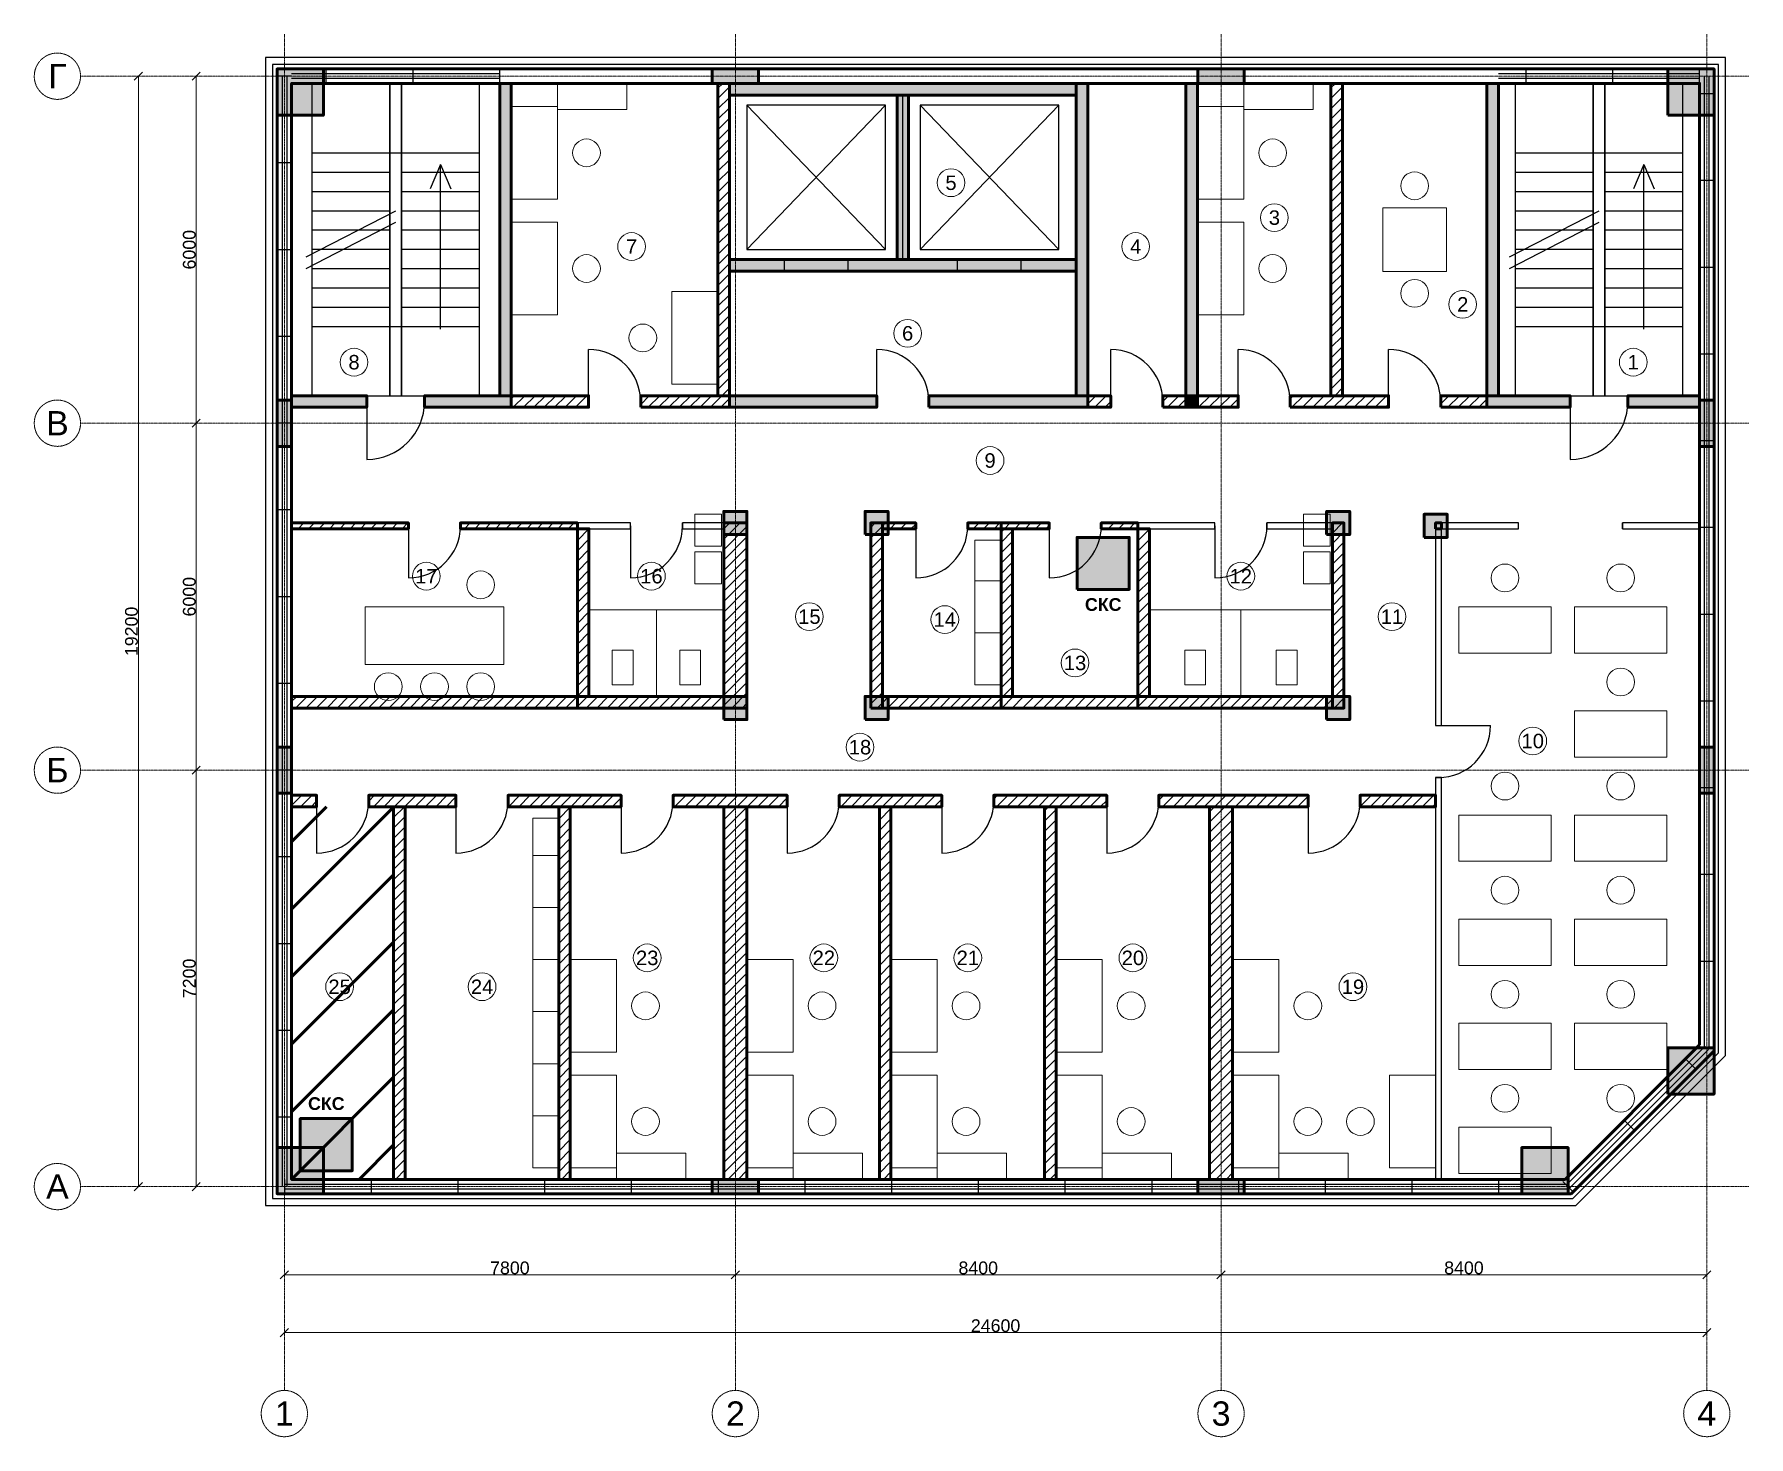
# Model space of a CAD drawing. Header units: millimetres. Extents: x -4325 to 25325, y -4325 to 19925.
import ezdxf
from ezdxf.enums import TextEntityAlignment as Align

# ---------------------------------------------------------------- set-up
doc = ezdxf.new("R2010")
doc.units = ezdxf.units.MM
doc.linetypes.add('CENTER2', pattern=[2.541, 1.587, -0.318, 0.318, -0.318])
for name, color, linetype, lineweight in [('A-ANNO-ROOM', 7, 'CONTINUOUS', 18), ('A-DIMS', 8, 'CONTINUOUS', 13), ('A-DOOR', 3, 'CONTINUOUS', 25), ('A-ELEV', 7, 'CONTINUOUS', 25), ('A-FACADE-PANEL', 8, 'CONTINUOUS', 25), ('A-FURN', 8, 'CONTINUOUS', 18), ('A-GLAZ-RIBBON', 5, 'CONTINUOUS', 25), ('A-GRID', 8, 'CENTER2', 13), ('A-HATCH', 9, 'CONTINUOUS', 9), ('A-OUTLINE', 7, 'CONTINUOUS', 50), ('A-SANI', 8, 'CONTINUOUS', 18), ('A-STAIR', 7, 'CONTINUOUS', 25), ('A-WALL-BLOCK', 9, 'CONTINUOUS', 50), ('A-WALL-GLASS', 4, 'CONTINUOUS', 25), ('A-WALL-RC', 7, 'CONTINUOUS', 50), ('E-SCS-RISER', 1, 'CONTINUOUS', 50), ('E-SERVER-ROOM', 1, 'CONTINUOUS', 50)]:
    doc.layers.add(name, color=color, linetype=linetype, lineweight=lineweight)
doc.styles.add('Arial-Bold', font='arialbd.ttf')
doc.styles.get("Standard").update_dxf_attribs({"font": 'arial.ttf'})

msp = doc.modelspace()

# ---------------------------------------------------------------- hatches: boundary and pattern name
at = {"layer": 'A-HATCH'}
h = msp.add_hatch(dxfattribs=at)
h.set_pattern_fill('ANSI31', scale=40)
h.paths.add_polyline_path([(7499, 13675), (7699, 13675), (7699, 19075), (7699, 19075), (7499, 19075), (7499, 19075)])
h = msp.add_hatch(dxfattribs=at)
h.set_pattern_fill('ANSI31', scale=40)
h.paths.add_polyline_path([(18099, 13675), (18299, 13675), (18299, 19075), (18299, 19075), (18099, 19075), (18099, 19075)])
h = msp.add_hatch(dxfattribs=at)
h.set_pattern_fill('ANSI31', scale=40)
h.paths.add_polyline_path([(3925, 13475), (5262, 13475), (5262, 13675), (3925, 13675)])
h = msp.add_hatch(dxfattribs=at)
h.set_pattern_fill('ANSI31', scale=40)
h.paths.add_polyline_path([(6162, 13475), (7699, 13475), (7699, 13675), (6162, 13675)])
h = msp.add_hatch(dxfattribs=at)
h.set_pattern_fill('ANSI31', scale=40)
h.paths.add_polyline_path([(13893, 13475), (14292, 13475), (14292, 13675), (13893, 13675)])
h = msp.add_hatch(dxfattribs=at)
h.set_pattern_fill('ANSI31', scale=40)
h.paths.add_polyline_path([(15192, 13475), (15592, 13475), (15592, 13675), (15192, 13675)])
h = msp.add_hatch(dxfattribs=at)
h.set_pattern_fill('ANSI31', scale=40)
h.paths.add_polyline_path([(15792, 13475), (16496, 13475), (16496, 13675), (15792, 13675)])
h = msp.add_hatch(dxfattribs=at)
h.set_pattern_fill('ANSI31', scale=40)
h.paths.add_polyline_path([(17396, 13475), (19098, 13475), (19098, 13675), (17396, 13675)])
h = msp.add_hatch(dxfattribs=at)
h.set_pattern_fill('ANSI31', scale=40)
h.paths.add_polyline_path([(19998, 13475), (20798, 13475), (20798, 13675), (19998, 13675)])
h = msp.add_hatch(dxfattribs=at)
h.set_pattern_fill('ANSI31', scale=40)
h.paths.add_polyline_path([(125, 11375), (125, 11375), (2146, 11375), (2146, 11475), (125, 11475), (125, 11475)])
h = msp.add_hatch(dxfattribs=at)
h.set_pattern_fill('ANSI31', scale=40)
h.paths.add_polyline_path([(3046, 11375), (5068, 11375), (5068, 11475), (3046, 11475)])
h = msp.add_hatch(dxfattribs=at)
h.set_pattern_fill('ANSI31', scale=40)
h.paths.add_polyline_path([(5068, 8475), (5268, 8475), (5268, 11375), (5068, 11375)])
h = msp.add_hatch(dxfattribs=at)
h.set_pattern_fill('ANSI31', scale=40)
h.paths.add_polyline_path([(7600, 8275), (8000, 8275), (8000, 11475), (7600, 11475)])
h = msp.add_hatch(dxfattribs=at)
h.set_pattern_fill('ANSI31', scale=40)
h.paths.add_polyline_path([(10142, 8275), (10342, 8275), (10342, 11475), (10142, 11475)])
h = msp.add_hatch(dxfattribs=at)
h.set_pattern_fill('ANSI31', scale=40)
h.paths.add_polyline_path([(10342, 11375), (10918, 11375), (10918, 11475), (10342, 11475)])
h = msp.add_hatch(dxfattribs=at)
h.set_pattern_fill('ANSI31', scale=40)
h.paths.add_polyline_path([(11818, 11375), (12394, 11375), (12394, 11475), (11818, 11475)])
h = msp.add_hatch(dxfattribs=at)
h.set_pattern_fill('ANSI31', scale=40)
h.paths.add_polyline_path([(12394, 11375), (13228, 11375), (13228, 11475), (12394, 11475)])
h = msp.add_hatch(dxfattribs=at)
h.set_pattern_fill('ANSI31', scale=40)
h.paths.add_polyline_path([(12394, 8475), (12594, 8475), (12594, 11375), (12394, 11375)])
h = msp.add_hatch(dxfattribs=at)
h.set_pattern_fill('ANSI31', scale=40)
h.paths.add_polyline_path([(14128, 11375), (14761, 11375), (14761, 11475), (14128, 11475)])
h = msp.add_hatch(dxfattribs=at)
h.set_pattern_fill('ANSI31', scale=40)
h.paths.add_polyline_path([(14761, 8475), (14961, 8475), (14961, 11375), (14761, 11375)])
h = msp.add_hatch(dxfattribs=at)
h.set_pattern_fill('ANSI31', scale=40)
h.paths.add_polyline_path([(18125, 8275), (18325, 8275), (18325, 11475), (18125, 11475)])
h = msp.add_hatch(dxfattribs=at)
h.set_pattern_fill('ANSI31', scale=40)
h.paths.add_polyline_path([(19910, 11375), (20010, 11375), (20010, 11475), (19910, 11475)])
h = msp.add_hatch(dxfattribs=at)
h.set_pattern_fill('ANSI31', scale=40)
h.paths.add_polyline_path([(125, 8275), (125, 8275), (5068, 8275), (5068, 8475), (125, 8475), (125, 8475)])
h = msp.add_hatch(dxfattribs=at)
h.set_pattern_fill('ANSI31', scale=40)
h.paths.add_polyline_path([(5068, 8275), (7600, 8275), (7600, 8475), (5068, 8475)])
h = msp.add_hatch(dxfattribs=at)
h.set_pattern_fill('ANSI31', scale=40)
h.paths.add_polyline_path([(10342, 8275), (12394, 8275), (12394, 8475), (10342, 8475)])
h = msp.add_hatch(dxfattribs=at)
h.set_pattern_fill('ANSI31', scale=40)
h.paths.add_polyline_path([(12394, 8275), (14761, 8275), (14761, 8475), (12394, 8475)])
h = msp.add_hatch(dxfattribs=at)
h.set_pattern_fill('ANSI31', scale=40)
h.paths.add_polyline_path([(14761, 8275), (18125, 8275), (18125, 8475), (14761, 8475)])
h = msp.add_hatch(dxfattribs=at)
h.set_pattern_fill('ANSI31', scale=40)
h.paths.add_polyline_path([(125, 6568), (125, 6568), (558, 6568), (558, 6768), (125, 6768), (125, 6768)])
h = msp.add_hatch(dxfattribs=at)
h.set_pattern_fill('ANSI31', scale=40)
h.paths.add_polyline_path([(1458, 6568), (2968, 6568), (2968, 6768), (1458, 6768)])
h = msp.add_hatch(dxfattribs=at)
h.set_pattern_fill('ANSI31', scale=40)
h.paths.add_polyline_path([(1890, 125), (2090, 125), (2090, 125), (2090, 6568), (1890, 6568), (1890, 125)])
h = msp.add_hatch(dxfattribs=at)
h.set_pattern_fill('ANSI31', scale=40)
h.paths.add_polyline_path([(3868, 6568), (5822, 6568), (5822, 6768), (3868, 6768)])
h = msp.add_hatch(dxfattribs=at)
h.set_pattern_fill('ANSI31', scale=40)
h.paths.add_polyline_path([(4745, 125), (4945, 125), (4945, 125), (4945, 6568), (4745, 6568), (4745, 125)])
h = msp.add_hatch(dxfattribs=at)
h.set_pattern_fill('ANSI31', scale=40)
h.paths.add_polyline_path([(6722, 6568), (8695, 6568), (8695, 6768), (6722, 6768)])
h = msp.add_hatch(dxfattribs=at)
h.set_pattern_fill('ANSI31', scale=40)
h.paths.add_polyline_path([(7600, 125), (8000, 125), (8000, 125), (8000, 6568), (7600, 6568), (7600, 125)])
h = msp.add_hatch(dxfattribs=at)
h.set_pattern_fill('ANSI31', scale=40)
h.paths.add_polyline_path([(9595, 6568), (11368, 6568), (11368, 6768), (9595, 6768)])
h = msp.add_hatch(dxfattribs=at)
h.set_pattern_fill('ANSI31', scale=40)
h.paths.add_polyline_path([(10290, 125), (10490, 125), (10490, 125), (10490, 6568), (10290, 6568), (10290, 125)])
h = msp.add_hatch(dxfattribs=at)
h.set_pattern_fill('ANSI31', scale=40)
h.paths.add_polyline_path([(12268, 6568), (14222, 6568), (14222, 6768), (12268, 6768)])
h = msp.add_hatch(dxfattribs=at)
h.set_pattern_fill('ANSI31', scale=40)
h.paths.add_polyline_path([(13145, 125), (13345, 125), (13345, 125), (13345, 6568), (13145, 6568), (13145, 125)])
h = msp.add_hatch(dxfattribs=at)
h.set_pattern_fill('ANSI31', scale=40)
h.paths.add_polyline_path([(15122, 6568), (17705, 6568), (17705, 6768), (15122, 6768)])
h = msp.add_hatch(dxfattribs=at)
h.set_pattern_fill('ANSI31', scale=40)
h.paths.add_polyline_path([(16000, 125), (16400, 125), (16400, 125), (16400, 6568), (16000, 6568), (16000, 125)])
h = msp.add_hatch(dxfattribs=at)
h.set_pattern_fill('ANSI31', scale=40)
h.paths.add_polyline_path([(18605, 6568), (19910, 6568), (19910, 6768), (18605, 6768)])
at = {"layer": 'A-WALL-RC'}
h = msp.add_hatch(color=7, dxfattribs=at)
h.dxf.hatch_style = 1
h.paths.add_polyline_path([(-125, 18525), (675, 18525), (675, 19325), (-125, 19325)])
h = msp.add_hatch(color=7, dxfattribs=at)
h.dxf.hatch_style = 1
h.paths.add_polyline_path([(7400, 19075), (8200, 19075), (8200, 19325), (7400, 19325)])
h = msp.add_hatch(color=7, dxfattribs=at)
h.dxf.hatch_style = 1
h.paths.add_polyline_path([(15800, 19075), (16600, 19075), (16600, 19325), (15800, 19325)])
h = msp.add_hatch(color=7, dxfattribs=at)
h.dxf.hatch_style = 1
h.paths.add_polyline_path([(23925, 18525), (24725, 18525), (24725, 19325), (23925, 19325)])
h = msp.add_hatch(color=7, dxfattribs=at)
h.dxf.hatch_style = 1
h.paths.add_polyline_path([(3725, 13675), (3925, 13675), (3925, 19075), (3925, 19075), (3725, 19075), (3725, 19075)])
h = msp.add_hatch(color=7, dxfattribs=at)
h.dxf.hatch_style = 1
h.paths.add_polyline_path([(7699, 18875), (13693, 18875), (13693, 19075), (13693, 19075), (7699, 19075), (7699, 19075)])
h = msp.add_hatch(color=7, dxfattribs=at)
h.dxf.hatch_style = 1
h.paths.add_polyline_path([(13693, 13675), (13893, 13675), (13893, 19075), (13893, 19075), (13693, 19075), (13693, 19075)])
h = msp.add_hatch(color=7, dxfattribs=at)
h.dxf.hatch_style = 1
h.paths.add_polyline_path([(15592, 13675), (15792, 13675), (15792, 19075), (15792, 19075), (15592, 19075), (15592, 19075)])
h = msp.add_hatch(color=7, dxfattribs=at)
h.dxf.hatch_style = 1
h.paths.add_polyline_path([(20798, 13675), (20998, 13675), (20998, 19075), (20998, 19075), (20798, 19075), (20798, 19075)])
h = msp.add_hatch(color=7, dxfattribs=at)
h.dxf.hatch_style = 1
h.paths.add_polyline_path([(10596, 16028), (10796, 16028), (10796, 18875), (10596, 18875)])
h = msp.add_hatch(color=7, dxfattribs=at)
h.dxf.hatch_style = 1
h.paths.add_polyline_path([(7699, 15828), (13693, 15828), (13693, 16028), (7699, 16028)])
h = msp.add_hatch(color=7, dxfattribs=at)
h.dxf.hatch_style = 1
h.paths.add_polyline_path([(125, 13475), (125, 13475), (1425, 13475), (1425, 13675), (125, 13675), (125, 13675)])
h = msp.add_hatch(color=7, dxfattribs=at)
h.dxf.hatch_style = 1
h.paths.add_polyline_path([(2425, 13475), (3925, 13475), (3925, 13675), (2425, 13675)])
h = msp.add_hatch(color=7, dxfattribs=at)
h.dxf.hatch_style = 1
h.paths.add_polyline_path([(7699, 13475), (10246, 13475), (10246, 13675), (7699, 13675)])
h = msp.add_hatch(color=7, dxfattribs=at)
h.dxf.hatch_style = 1
h.paths.add_polyline_path([(11146, 13475), (13893, 13475), (13893, 13675), (11146, 13675)])
h = msp.add_hatch(color=7, dxfattribs=at)
h.dxf.hatch_style = 1
h.paths.add_polyline_path([(15592, 13475), (15792, 13475), (15792, 13675), (15592, 13675)])
h = msp.add_hatch(color=7, dxfattribs=at)
h.dxf.hatch_style = 1
h.paths.add_polyline_path([(20798, 13475), (22236, 13475), (22236, 13675), (20798, 13675)])
h = msp.add_hatch(color=7, dxfattribs=at)
h.dxf.hatch_style = 1
h.paths.add_polyline_path([(23236, 13475), (24475, 13475), (24475, 13475), (24475, 13675), (24475, 13675), (23236, 13675)])
h = msp.add_hatch(color=7, dxfattribs=at)
h.dxf.hatch_style = 1
h.paths.add_polyline_path([(-125, 12800), (125, 12800), (125, 13600), (-125, 13600)])
h = msp.add_hatch(color=7, dxfattribs=at)
h.dxf.hatch_style = 1
h.paths.add_polyline_path([(24475, 12800), (24725, 12800), (24725, 13600), (24475, 13600)])
h = msp.add_hatch(color=7, dxfattribs=at)
h.dxf.hatch_style = 1
h.paths.add_polyline_path([(7600, 11275), (8000, 11275), (8000, 11675), (7600, 11675)])
h = msp.add_hatch(color=7, dxfattribs=at)
h.dxf.hatch_style = 1
h.paths.add_polyline_path([(10042, 11275), (10442, 11275), (10442, 11675), (10042, 11675)])
h = msp.add_hatch(color=7, dxfattribs=at)
h.dxf.hatch_style = 1
h.paths.add_polyline_path([(18025, 11275), (18425, 11275), (18425, 11675), (18025, 11675)])
h = msp.add_hatch(color=7, dxfattribs=at)
h.dxf.hatch_style = 1
h.paths.add_polyline_path([(19710, 11225), (20110, 11225), (20110, 11625), (19710, 11625)])
h = msp.add_hatch(color=7, dxfattribs=at)
h.dxf.hatch_style = 1
h.paths.add_polyline_path([(7600, 8075), (8000, 8075), (8000, 8475), (7600, 8475)])
h = msp.add_hatch(color=7, dxfattribs=at)
h.dxf.hatch_style = 1
h.paths.add_polyline_path([(10042, 8075), (10442, 8075), (10442, 8475), (10042, 8475)])
h = msp.add_hatch(color=7, dxfattribs=at)
h.dxf.hatch_style = 1
h.paths.add_polyline_path([(18025, 8075), (18425, 8075), (18425, 8475), (18025, 8475)])
h = msp.add_hatch(color=7, dxfattribs=at)
h.dxf.hatch_style = 1
h.paths.add_polyline_path([(-125, 6800), (125, 6800), (125, 7600), (-125, 7600)])
h = msp.add_hatch(color=7, dxfattribs=at)
h.dxf.hatch_style = 1
h.paths.add_polyline_path([(24475, 6800), (24725, 6800), (24725, 7600), (24475, 7600)])
h = msp.add_hatch(color=7, dxfattribs=at)
h.dxf.hatch_style = 1
h.paths.add_polyline_path([(23925, 1600), (24725, 1600), (24725, 2400), (23925, 2400)])
h = msp.add_hatch(color=7, dxfattribs=at)
h.dxf.hatch_style = 1
h.paths.add_polyline_path([(-125, -125), (675, -125), (675, 675), (-125, 675)])
h = msp.add_hatch(color=7, dxfattribs=at)
h.dxf.hatch_style = 1
h.paths.add_polyline_path([(21400, -125), (22200, -125), (22200, 675), (21400, 675)])
h = msp.add_hatch(color=7, dxfattribs=at)
h.dxf.hatch_style = 1
h.paths.add_polyline_path([(7400, -125), (8200, -125), (8200, 125), (7400, 125)])
h = msp.add_hatch(color=7, dxfattribs=at)
h.dxf.hatch_style = 1
h.paths.add_polyline_path([(15800, -125), (16600, -125), (16600, 125), (15800, 125)])
at = {"layer": 'E-SCS-RISER'}
h = msp.add_hatch(color=7, dxfattribs=at)
h.dxf.hatch_style = 1
h.paths.add_polyline_path([(13711, 10325), (14611, 10325), (14611, 11225), (13711, 11225)])
h = msp.add_hatch(color=7, dxfattribs=at)
h.dxf.hatch_style = 1
h.paths.add_polyline_path([(275, 275), (1175, 275), (1175, 1175), (275, 1175)])
at = {"layer": 'E-SERVER-ROOM'}
h = msp.add_hatch(dxfattribs=at)
h.set_pattern_fill('ANSI31', scale=260)
h.paths.add_polyline_path([(125, 125), (1890, 125), (1890, 6568), (125, 6568)])

# ---------------------------------------------------------------- linework, layer by layer
at = {"layer": 'A-ANNO-ROOM'}
for centre in [(11529, 17358), (17122, 16755), (6005, 16255), (14723, 16255), (20379, 15255), (10779, 14755), (1205, 14255), (23328, 14255), (12205, 12555), (2455, 10555), (6348, 10555), (16541, 10555), (9080, 9855), (19155, 9855), (11422, 9805), (13674, 9055), (9955, 7598), (21590, 7705), (6275, 3955), (9330, 3955), (11820, 3955), (14675, 3955), (955, 3455), (3420, 3455), (18480, 3455)]:
    msp.add_circle(centre, 240, dxfattribs=at)
at = {"layer": 'A-DIMS'}
for p, q in [((-2596, 19129), (-2454, 19271)), ((-2525, 0), (-2525, 19200)), ((-1596, 19129), (-1454, 19271)), ((-1525, 13200), (-1525, 19200)), ((-1596, 13129), (-1454, 13271)), ((-1596, 13129), (-1454, 13271)), ((-1525, 7200), (-1525, 13200)), ((-1596, 7129), (-1454, 7271)), ((-1596, 7129), (-1454, 7271)), ((-1525, 0), (-1525, 7200)), ((-2596, -71), (-2454, 71)), ((-1596, -71), (-1454, 71)), ((-71, -1596), (71, -1454)), ((7729, -1596), (7871, -1454)), ((7729, -1596), (7871, -1454)), ((16129, -1596), (16271, -1454)), ((16129, -1596), (16271, -1454)), ((24529, -1596), (24671, -1454)), ((0, -1525), (7800, -1525)), ((7800, -1525), (16200, -1525)), ((16200, -1525), (24600, -1525)), ((-71, -2596), (71, -2454)), ((0, -2525), (24600, -2525)), ((24529, -2596), (24671, -2454))]:
    msp.add_line(p, q, dxfattribs=at)
at = {"layer": 'A-DOOR'}
for p, q in [((8648, 15828), (8648, 16028)), ((9748, 15828), (9748, 16028)), ((11644, 15828), (11644, 16028)), ((12744, 15828), (12744, 16028)), ((5262, 13575), (5262, 14475)), ((10246, 13575), (10246, 14475)), ((14292, 13575), (14292, 14475)), ((16496, 13575), (16496, 14475)), ((19098, 13575), (19098, 14475)), ((1425, 13475), (1425, 13675)), ((2425, 13475), (2425, 13675)), ((5262, 13475), (5262, 13675)), ((6162, 13475), (6162, 13675)), ((10246, 13475), (10246, 13675)), ((11146, 13475), (11146, 13675)), ((14292, 13475), (14292, 13675)), ((15192, 13475), (15192, 13675)), ((16496, 13475), (16496, 13675)), ((17396, 13475), (17396, 13675)), ((19098, 13475), (19098, 13675)), ((19998, 13475), (19998, 13675)), ((22236, 13475), (22236, 13675)), ((23236, 13475), (23236, 13675)), ((1425, 13575), (1425, 12575)), ((22236, 13575), (22236, 12575)), ((2146, 11375), (2146, 11475)), ((2146, 11425), (2146, 10525)), ((3046, 11375), (3046, 11475)), ((5984, 11375), (5984, 11475)), ((5984, 11425), (5984, 10525)), ((6884, 11375), (6884, 11475)), ((10918, 11375), (10918, 11475)), ((10918, 11425), (10918, 10525)), ((11818, 11375), (11818, 11475)), ((13228, 11375), (13228, 11475)), ((13228, 11425), (13228, 10525)), ((14128, 11375), (14128, 11475)), ((16093, 11375), (16093, 11475)), ((16093, 11425), (16093, 10525)), ((16993, 11375), (16993, 11475)), ((21342, 11375), (21342, 11475)), ((23142, 11375), (23142, 11475)), ((19910, 7972), (20010, 7972)), ((19960, 7972), (20860, 7972)), ((19910, 7072), (20010, 7072)), ((558, 6568), (558, 6768)), ((558, 6668), (558, 5768)), ((1458, 6568), (1458, 6768)), ((2968, 6568), (2968, 6768)), ((2968, 6668), (2968, 5768)), ((3868, 6568), (3868, 6768)), ((5822, 6568), (5822, 6768)), ((5822, 6668), (5822, 5768)), ((6722, 6568), (6722, 6768)), ((8695, 6568), (8695, 6768)), ((8695, 6668), (8695, 5768)), ((9595, 6568), (9595, 6768)), ((11368, 6568), (11368, 6768)), ((11368, 6668), (11368, 5768)), ((12268, 6568), (12268, 6768)), ((14222, 6568), (14222, 6768)), ((14222, 6668), (14222, 5768)), ((15122, 6568), (15122, 6768)), ((17705, 6568), (17705, 6768)), ((17705, 6668), (17705, 5768)), ((18605, 6568), (18605, 6768))]:
    msp.add_line(p, q, dxfattribs=at)
for centre, radius, start, end in [((5262, 13575), 900, 0, 90), ((10246, 13575), 900, 0, 90), ((14292, 13575), 900, 0, 90), ((16496, 13575), 900, 0, 90), ((19098, 13575), 900, 0, 90), ((1425, 13575), 1000, -90, 0), ((22236, 13575), 1000, -90, 0), ((2146, 11425), 900, -90, 0), ((5984, 11425), 900, -90, 0), ((10918, 11425), 900, -90, 0), ((13228, 11425), 900, -90, 0), ((16093, 11425), 900, -90, 0), ((19960, 7972), 900, -90, 0), ((558, 6668), 900, -90, 0), ((2968, 6668), 900, -90, 0), ((5822, 6668), 900, -90, 0), ((8695, 6668), 900, -90, 0), ((11368, 6668), 900, -90, 0), ((14222, 6668), 900, -90, 0), ((17705, 6668), 900, -90, 0)]:
    msp.add_arc(centre, radius, start, end, dxfattribs=at)
at = {"layer": 'A-ELEV'}
for p, q in [((7998, 16202), (10398, 18702)), ((7998, 18702), (10398, 16202)), ((10696, 16028), (10696, 18875)), ((10994, 16202), (13394, 18702)), ((10994, 18702), (13394, 16202))]:
    msp.add_line(p, q, dxfattribs=at)
for points in [[(7998, 16202), (10398, 16202), (10398, 18702), (7998, 18702)], [(10994, 16202), (13394, 16202), (13394, 18702), (10994, 18702)]]:
    msp.add_lwpolyline(points, close=True, dxfattribs=at)
at = {"layer": 'A-FACADE-PANEL'}
for points in [[(24925, 2265), (24925, 19525), (-325, 19525), (-325, -325), (22335, -325)], [(24805, 2315), (24805, 19405), (-205, 19405), (-205, -205), (22285, -205)]]:
    msp.add_lwpolyline(points, close=True, dxfattribs=at)
at = {"layer": 'A-FURN'}
for p, q in [((11944, 10475), (12394, 10475)), ((11944, 9575), (12394, 9575)), ((4295, 5725), (4745, 5725)), ((4295, 4825), (4745, 4825)), ((4295, 3925), (4745, 3925)), ((4295, 3025), (4745, 3025)), ((4295, 2125), (4745, 2125)), ((4295, 1225), (4745, 1225))]:
    msp.add_line(p, q, dxfattribs=at)
for points in [[(4725, 18625), (5925, 18625), (5925, 19075), (4725, 19075)], [(16592, 18625), (17792, 18625), (17792, 19075), (16592, 19075)], [(3925, 17075), (4725, 17075), (4725, 18675), (3925, 18675)], [(15792, 17075), (16592, 17075), (16592, 18675), (15792, 18675)], [(18999, 15825), (20098, 15825), (20098, 16925), (18999, 16925)], [(3925, 15075), (4725, 15075), (4725, 16675), (3925, 16675)], [(15792, 15075), (16592, 15075), (16592, 16675), (15792, 16675)], [(6699, 13875), (7499, 13875), (7499, 15475), (6699, 15475)], [(11944, 8675), (12394, 8675), (12394, 11175), (11944, 11175)], [(1396, 9025), (3796, 9025), (3796, 10025), (1396, 10025)], [(20310, 9225), (21910, 9225), (21910, 10025), (20310, 10025)], [(22310, 9225), (23910, 9225), (23910, 10025), (22310, 10025)], [(22310, 7425), (23910, 7425), (23910, 8225), (22310, 8225)], [(4295, 325), (4745, 325), (4745, 6368), (4295, 6368)], [(20310, 5625), (21910, 5625), (21910, 6425), (20310, 6425)], [(22310, 5625), (23910, 5625), (23910, 6425), (22310, 6425)], [(20310, 3825), (21910, 3825), (21910, 4625), (20310, 4625)], [(22310, 3825), (23910, 3825), (23910, 4625), (22310, 4625)], [(4945, 2325), (5745, 2325), (5745, 3925), (4945, 3925)], [(8000, 2325), (8800, 2325), (8800, 3925), (8000, 3925)], [(10490, 2325), (11290, 2325), (11290, 3925), (10490, 3925)], [(13345, 2325), (14145, 2325), (14145, 3925), (13345, 3925)], [(16400, 2325), (17200, 2325), (17200, 3925), (16400, 3925)], [(20310, 2025), (21910, 2025), (21910, 2825), (20310, 2825)], [(22310, 2025), (23910, 2025), (23910, 2825), (22310, 2825)], [(4945, 325), (5745, 325), (5745, 1925), (4945, 1925)], [(8000, 325), (8800, 325), (8800, 1925), (8000, 1925)], [(10490, 325), (11290, 325), (11290, 1925), (10490, 1925)], [(13345, 325), (14145, 325), (14145, 1925), (13345, 1925)], [(16400, 325), (17200, 325), (17200, 1925), (16400, 1925)], [(19110, 325), (19910, 325), (19910, 1925), (19110, 1925)], [(20310, 225), (21910, 225), (21910, 1025), (20310, 1025)], [(5745, 125), (6945, 125), (6945, 575), (5745, 575)], [(8800, 125), (10000, 125), (10000, 575), (8800, 575)], [(11290, 125), (12490, 125), (12490, 575), (11290, 575)], [(14145, 125), (15345, 125), (15345, 575), (14145, 575)], [(17200, 125), (18400, 125), (18400, 575), (17200, 575)]]:
    msp.add_lwpolyline(points, close=True, dxfattribs=at)
for centre in [(5225, 17875), (17092, 17875), (19548, 17305), (5225, 15875), (17092, 15875), (19548, 15445), (6199, 14675), (21110, 10525), (23110, 10525), (3396, 10405), (23110, 8725), (1796, 8645), (2596, 8645), (3396, 8645), (21110, 6925), (23110, 6925), (21110, 5125), (23110, 5125), (21110, 3325), (23110, 3325), (6245, 3125), (9300, 3125), (11790, 3125), (14645, 3125), (17700, 3125), (21110, 1525), (23110, 1525), (6245, 1125), (9300, 1125), (11790, 1125), (14645, 1125), (17700, 1125), (18610, 1125)]:
    msp.add_circle(centre, 240, dxfattribs=at)
at = {"layer": 'A-GLAZ-RIBBON'}
for p, q in [((725, 19075), (725, 19325)), ((2225, 19075), (2225, 19325)), ((3725, 19075), (3725, 19325)), ((21475, 19075), (21475, 19325)), ((22975, 19075), (22975, 19325)), ((24475, 19075), (24475, 19325)), ((125, 19200), (-125, 19200)), ((-40, 19200), (-40, 0)), ((40, 19200), (40, 0)), ((3725, 19240), (125, 19240)), ((3725, 19160), (125, 19160)), ((24475, 19240), (20998, 19240)), ((24475, 19160), (20998, 19160)), ((24560, 2400), (24560, 19200)), ((24640, 2400), (24640, 19200)), ((24475, 18900), (24725, 18900)), ((125, 17700), (-125, 17700)), ((24475, 17400), (24725, 17400)), ((125, 16200), (-125, 16200)), ((24475, 15900), (24725, 15900)), ((125, 14700), (-125, 14700)), ((24475, 14400), (24725, 14400)), ((125, 13200), (-125, 13200)), ((24475, 12900), (24725, 12900)), ((125, 11700), (-125, 11700)), ((24475, 11400), (24725, 11400)), ((125, 10200), (-125, 10200)), ((24475, 9900), (24725, 9900)), ((125, 8700), (-125, 8700)), ((24475, 8400), (24725, 8400)), ((125, 7200), (-125, 7200)), ((24475, 6900), (24725, 6900)), ((125, 5700), (-125, 5700)), ((24475, 5400), (24725, 5400)), ((125, 4200), (-125, 4200)), ((24475, 3900), (24725, 3900)), ((125, 2700), (-125, 2700)), ((22172, 28), (24572, 2428)), ((24475, 2400), (24725, 2400)), ((22228, -28), (24628, 2372)), ((24233, 2210), (24410, 2033)), ((125, 1200), (-125, 1200)), ((23172, 1149), (23349, 972)), ((0, 125), (0, -125)), ((0, 40), (22200, 40)), ((1500, 125), (1500, -125)), ((3000, 125), (3000, -125)), ((4500, 125), (4500, -125)), ((6000, 125), (6000, -125)), ((7500, 125), (7500, -125)), ((9000, 125), (9000, -125)), ((10500, 125), (10500, -125)), ((12000, 125), (12000, -125)), ((13500, 125), (13500, -125)), ((15000, 125), (15000, -125)), ((16500, 125), (16500, -125)), ((18000, 125), (18000, -125)), ((19500, 125), (19500, -125)), ((21000, 125), (21000, -125)), ((22112, 88), (22288, -88)), ((0, -40), (22200, -40))]:
    msp.add_line(p, q, dxfattribs=at)
at = {"layer": 'A-GRID'}
for p, q in [((0, -3525), (0, 19925)), ((7800, -3525), (7800, 19925)), ((16200, -3525), (16200, 19925)), ((24600, -3525), (24600, 19925)), ((-3525, 19200), (25325, 19200)), ((-3525, 13200), (25325, 13200)), ((-3525, 7200), (25325, 7200)), ((-3525, 0), (25325, 0))]:
    msp.add_line(p, q, dxfattribs=at)
for centre in [(-3925, 19200), (-3925, 13200), (-3925, 7200), (-3925, 0), (0, -3925), (7800, -3925), (16200, -3925), (24600, -3925)]:
    msp.add_circle(centre, 400, dxfattribs=at)
at = {"layer": 'A-OUTLINE'}
for points in [[(24725, 2348), (24725, 19325), (-125, 19325), (-125, -125), (22252, -125)], [(24475, 2452), (24475, 19075), (125, 19075), (125, 125), (22148, 125)]]:
    msp.add_lwpolyline(points, close=True, dxfattribs=at)
at = {"layer": 'A-SANI'}
for points in [[(7100, 11075), (7560, 11075), (7560, 11625), (7100, 11625)], [(17625, 11075), (18085, 11075), (18085, 11625), (17625, 11625)], [(7100, 10425), (7560, 10425), (7560, 10975), (7100, 10975)], [(17625, 10425), (18085, 10425), (18085, 10975), (17625, 10975)], [(5268, 8475), (6434, 8475), (6434, 9975), (5268, 9975)], [(6434, 8475), (7600, 8475), (7600, 9975), (6434, 9975)], [(14961, 8475), (16543, 8475), (16543, 9975), (14961, 9975)], [(16543, 8475), (18125, 8475), (18125, 9975), (16543, 9975)], [(5671, 8675), (6031, 8675), (6031, 9275), (5671, 9275)], [(6837, 8675), (7197, 8675), (7197, 9275), (6837, 9275)], [(15572, 8675), (15932, 8675), (15932, 9275), (15572, 9275)], [(17154, 8675), (17514, 8675), (17514, 9275), (17154, 9275)]]:
    msp.add_lwpolyline(points, close=True, dxfattribs=at)
at = {"layer": 'A-STAIR'}
for p, q in [((475, 17875), (1825, 17875)), ((475, 17875), (3375, 17875)), ((2025, 17875), (3375, 17875)), ((21286, 17875), (22636, 17875)), ((21286, 17875), (24186, 17875)), ((22836, 17875), (24186, 17875)), ((475, 17542), (1825, 17542)), ((2025, 17542), (3375, 17542)), ((2700, 17675), (2520, 17255)), ((2700, 14825), (2700, 17675)), ((2700, 17675), (2880, 17255)), ((21286, 17542), (22636, 17542)), ((22836, 17542), (24186, 17542)), ((23512, 17675), (23332, 17255)), ((23512, 14825), (23512, 17675)), ((23512, 17675), (23692, 17255)), ((475, 17208), (1825, 17208)), ((2025, 17208), (3375, 17208)), ((21286, 17208), (22636, 17208)), ((22836, 17208), (24186, 17208)), ((375, 16075), (1925, 16875)), ((375, 15875), (1925, 16675)), ((475, 16875), (1825, 16875)), ((2025, 16875), (3375, 16875)), ((21186, 16075), (22736, 16875)), ((21186, 15875), (22736, 16675)), ((21286, 16875), (22636, 16875)), ((22836, 16875), (24186, 16875)), ((475, 16542), (1825, 16542)), ((2025, 16542), (3375, 16542)), ((21286, 16542), (22636, 16542)), ((22836, 16542), (24186, 16542)), ((475, 16208), (1825, 16208)), ((2025, 16208), (3375, 16208)), ((21286, 16208), (22636, 16208)), ((22836, 16208), (24186, 16208)), ((475, 15875), (1825, 15875)), ((2025, 15875), (3375, 15875)), ((21286, 15875), (22636, 15875)), ((22836, 15875), (24186, 15875)), ((475, 15542), (1825, 15542)), ((2025, 15542), (3375, 15542)), ((21286, 15542), (22636, 15542)), ((22836, 15542), (24186, 15542)), ((475, 15208), (1825, 15208)), ((2025, 15208), (3375, 15208)), ((21286, 15208), (22636, 15208)), ((22836, 15208), (24186, 15208)), ((475, 14875), (3375, 14875)), ((21286, 14875), (24186, 14875))]:
    msp.add_line(p, q, dxfattribs=at)
for points in [[(475, 13675), (1825, 13675), (1825, 19075), (475, 19075)], [(1825, 13675), (2025, 13675), (2025, 19075), (1825, 19075)], [(2025, 13675), (3375, 13675), (3375, 19075), (2025, 19075)], [(21286, 13675), (22636, 13675), (22636, 19075), (21286, 19075)], [(22636, 13675), (22836, 13675), (22836, 19075), (22636, 19075)], [(22836, 13675), (24186, 13675), (24186, 19075), (22836, 19075)]]:
    msp.add_lwpolyline(points, close=True, dxfattribs=at)
at = {"layer": 'A-WALL-BLOCK'}
for points in [[(7499, 13675), (7699, 13675), (7699, 19075), (7699, 19075), (7499, 19075), (7499, 19075)], [(18099, 13675), (18299, 13675), (18299, 19075), (18299, 19075), (18099, 19075), (18099, 19075)], [(3925, 13475), (5262, 13475), (5262, 13675), (3925, 13675)], [(6162, 13475), (7699, 13475), (7699, 13675), (6162, 13675)], [(13893, 13475), (14292, 13475), (14292, 13675), (13893, 13675)], [(15192, 13475), (15592, 13475), (15592, 13675), (15192, 13675)], [(15792, 13475), (16496, 13475), (16496, 13675), (15792, 13675)], [(17396, 13475), (19098, 13475), (19098, 13675), (17396, 13675)], [(19998, 13475), (20798, 13475), (20798, 13675), (19998, 13675)], [(125, 11375), (125, 11375), (2146, 11375), (2146, 11475), (125, 11475), (125, 11475)], [(3046, 11375), (5068, 11375), (5068, 11475), (3046, 11475)], [(5068, 8475), (5268, 8475), (5268, 11375), (5068, 11375)], [(7600, 8275), (8000, 8275), (8000, 11475), (7600, 11475)], [(10142, 8275), (10342, 8275), (10342, 11475), (10142, 11475)], [(10342, 11375), (10918, 11375), (10918, 11475), (10342, 11475)], [(11818, 11375), (12394, 11375), (12394, 11475), (11818, 11475)], [(12394, 11375), (13228, 11375), (13228, 11475), (12394, 11475)], [(12394, 8475), (12594, 8475), (12594, 11375), (12394, 11375)], [(14128, 11375), (14761, 11375), (14761, 11475), (14128, 11475)], [(14761, 8475), (14961, 8475), (14961, 11375), (14761, 11375)], [(18125, 8275), (18325, 8275), (18325, 11475), (18125, 11475)], [(19910, 11375), (20010, 11375), (20010, 11475), (19910, 11475)], [(125, 8275), (125, 8275), (5068, 8275), (5068, 8475), (125, 8475), (125, 8475)], [(5068, 8275), (7600, 8275), (7600, 8475), (5068, 8475)], [(10342, 8275), (12394, 8275), (12394, 8475), (10342, 8475)], [(12394, 8275), (14761, 8275), (14761, 8475), (12394, 8475)], [(14761, 8275), (18125, 8275), (18125, 8475), (14761, 8475)], [(125, 6568), (125, 6568), (558, 6568), (558, 6768), (125, 6768), (125, 6768)], [(1458, 6568), (2968, 6568), (2968, 6768), (1458, 6768)], [(1890, 125), (2090, 125), (2090, 125), (2090, 6568), (1890, 6568), (1890, 125)], [(3868, 6568), (5822, 6568), (5822, 6768), (3868, 6768)], [(4745, 125), (4945, 125), (4945, 125), (4945, 6568), (4745, 6568), (4745, 125)], [(6722, 6568), (8695, 6568), (8695, 6768), (6722, 6768)], [(7600, 125), (8000, 125), (8000, 125), (8000, 6568), (7600, 6568), (7600, 125)], [(9595, 6568), (11368, 6568), (11368, 6768), (9595, 6768)], [(10290, 125), (10490, 125), (10490, 125), (10490, 6568), (10290, 6568), (10290, 125)], [(12268, 6568), (14222, 6568), (14222, 6768), (12268, 6768)], [(13145, 125), (13345, 125), (13345, 125), (13345, 6568), (13145, 6568), (13145, 125)], [(15122, 6568), (17705, 6568), (17705, 6768), (15122, 6768)], [(16000, 125), (16400, 125), (16400, 125), (16400, 6568), (16000, 6568), (16000, 125)], [(18605, 6568), (19910, 6568), (19910, 6768), (18605, 6768)]]:
    msp.add_lwpolyline(points, close=True, dxfattribs=at)
at = {"layer": 'A-WALL-GLASS'}
for points in [[(5068, 11375), (5984, 11375), (5984, 11475), (5068, 11475)], [(6884, 11375), (7600, 11375), (7600, 11475), (6884, 11475)], [(14761, 11375), (16093, 11375), (16093, 11475), (14761, 11475)], [(16993, 11375), (18125, 11375), (18125, 11475), (16993, 11475)], [(19910, 7972), (20010, 7972), (20010, 11375), (19910, 11375)], [(20010, 11375), (21342, 11375), (21342, 11475), (20010, 11475)], [(23142, 11375), (24475, 11375), (24475, 11375), (24475, 11475), (24475, 11475), (23142, 11475)], [(19910, 125), (20010, 125), (20010, 125), (20010, 7072), (19910, 7072), (19910, 125)]]:
    msp.add_lwpolyline(points, close=True, dxfattribs=at)
at = {"layer": 'A-WALL-RC'}
for points in [[(-125, 18525), (675, 18525), (675, 19325), (-125, 19325)], [(7400, 19075), (8200, 19075), (8200, 19325), (7400, 19325)], [(15800, 19075), (16600, 19075), (16600, 19325), (15800, 19325)], [(23925, 18525), (24725, 18525), (24725, 19325), (23925, 19325)], [(3725, 13675), (3925, 13675), (3925, 19075), (3925, 19075), (3725, 19075), (3725, 19075)], [(7699, 18875), (13693, 18875), (13693, 19075), (13693, 19075), (7699, 19075), (7699, 19075)], [(13693, 13675), (13893, 13675), (13893, 19075), (13893, 19075), (13693, 19075), (13693, 19075)], [(15592, 13675), (15792, 13675), (15792, 19075), (15792, 19075), (15592, 19075), (15592, 19075)], [(20798, 13675), (20998, 13675), (20998, 19075), (20998, 19075), (20798, 19075), (20798, 19075)], [(10596, 16028), (10796, 16028), (10796, 18875), (10596, 18875)], [(7699, 15828), (13693, 15828), (13693, 16028), (7699, 16028)], [(125, 13475), (125, 13475), (1425, 13475), (1425, 13675), (125, 13675), (125, 13675)], [(2425, 13475), (3925, 13475), (3925, 13675), (2425, 13675)], [(7699, 13475), (10246, 13475), (10246, 13675), (7699, 13675)], [(11146, 13475), (13893, 13475), (13893, 13675), (11146, 13675)], [(15592, 13475), (15792, 13475), (15792, 13675), (15592, 13675)], [(20798, 13475), (22236, 13475), (22236, 13675), (20798, 13675)], [(23236, 13475), (24475, 13475), (24475, 13475), (24475, 13675), (24475, 13675), (23236, 13675)], [(-125, 12800), (125, 12800), (125, 13600), (-125, 13600)], [(24475, 12800), (24725, 12800), (24725, 13600), (24475, 13600)], [(7600, 11275), (8000, 11275), (8000, 11675), (7600, 11675)], [(10042, 11275), (10442, 11275), (10442, 11675), (10042, 11675)], [(18025, 11275), (18425, 11275), (18425, 11675), (18025, 11675)], [(19710, 11225), (20110, 11225), (20110, 11625), (19710, 11625)], [(7600, 8075), (8000, 8075), (8000, 8475), (7600, 8475)], [(10042, 8075), (10442, 8075), (10442, 8475), (10042, 8475)], [(18025, 8075), (18425, 8075), (18425, 8475), (18025, 8475)], [(-125, 6800), (125, 6800), (125, 7600), (-125, 7600)], [(24475, 6800), (24725, 6800), (24725, 7600), (24475, 7600)], [(23925, 1600), (24725, 1600), (24725, 2400), (23925, 2400)], [(-125, -125), (675, -125), (675, 675), (-125, 675)], [(21400, -125), (22200, -125), (22200, 675), (21400, 675)], [(7400, -125), (8200, -125), (8200, 125), (7400, 125)], [(15800, -125), (16600, -125), (16600, 125), (15800, 125)]]:
    msp.add_lwpolyline(points, close=True, dxfattribs=at)
at = {"layer": 'E-SCS-RISER'}
for points in [[(13711, 10325), (14611, 10325), (14611, 11225), (13711, 11225)], [(275, 275), (1175, 275), (1175, 1175), (275, 1175)]]:
    msp.add_lwpolyline(points, close=True, dxfattribs=at)

# ---------------------------------------------------------------- texts
at = {"layer": 'A-ANNO-ROOM'}
for s, p in [('5', (11529, 17358)), ('3', (17122, 16755)), ('7', (6005, 16255)), ('4', (14723, 16255)), ('2', (20379, 15255)), ('6', (10779, 14755)), ('8', (1205, 14255)), ('1', (23328, 14255)), ('9', (12205, 12555)), ('17', (2455, 10555)), ('16', (6348, 10555)), ('12', (16541, 10555)), ('15', (9080, 9855)), ('14', (11422, 9805)), ('11', (19155, 9855)), ('13', (13674, 9055)), ('18', (9955, 7598)), ('10', (21590, 7705)), ('23', (6275, 3955)), ('22', (9330, 3955)), ('21', (11820, 3955)), ('20', (14675, 3955)), ('25', (955, 3455)), ('24', (3420, 3455)), ('19', (18480, 3455))]:
    msp.add_text(s, height=250, dxfattribs=at).set_placement(p, align=Align.MIDDLE_CENTER)
at = {"layer": 'A-DIMS'}
for s, p in [('6000', (-1645, 16200)), ('6000', (-1645, 10200)), ('19200', (-2645, 9600)), ('7200', (-1645, 3600))]:
    msp.add_text(s, height=220, rotation=90, dxfattribs=at).set_placement(p, align=Align.MIDDLE_CENTER)
for s, p in [('7800', (3900, -1405)), ('8400', (12000, -1405)), ('8400', (20400, -1405)), ('24600', (12300, -2405))]:
    msp.add_text(s, height=220, dxfattribs=at).set_placement(p, align=Align.MIDDLE_CENTER)
at = {"layer": 'A-GRID'}
for s, p in [('Г', (-3925, 19200)), ('В', (-3925, 13200)), ('Б', (-3925, 7200)), ('А', (-3925, 0)), ('1', (0, -3925)), ('2', (7800, -3925)), ('3', (16200, -3925)), ('4', (24600, -3925))]:
    msp.add_text(s, height=420, dxfattribs=at).set_placement(p, align=Align.MIDDLE_CENTER)
at = {"layer": 'E-SCS-RISER', "style": 'Arial-Bold'}
for p in [(14161, 10065), (725, 1435)]:
    msp.add_text('СКС', height=220, dxfattribs=at).set_placement(p, align=Align.MIDDLE_CENTER)

doc.saveas('drawing.dxf')
